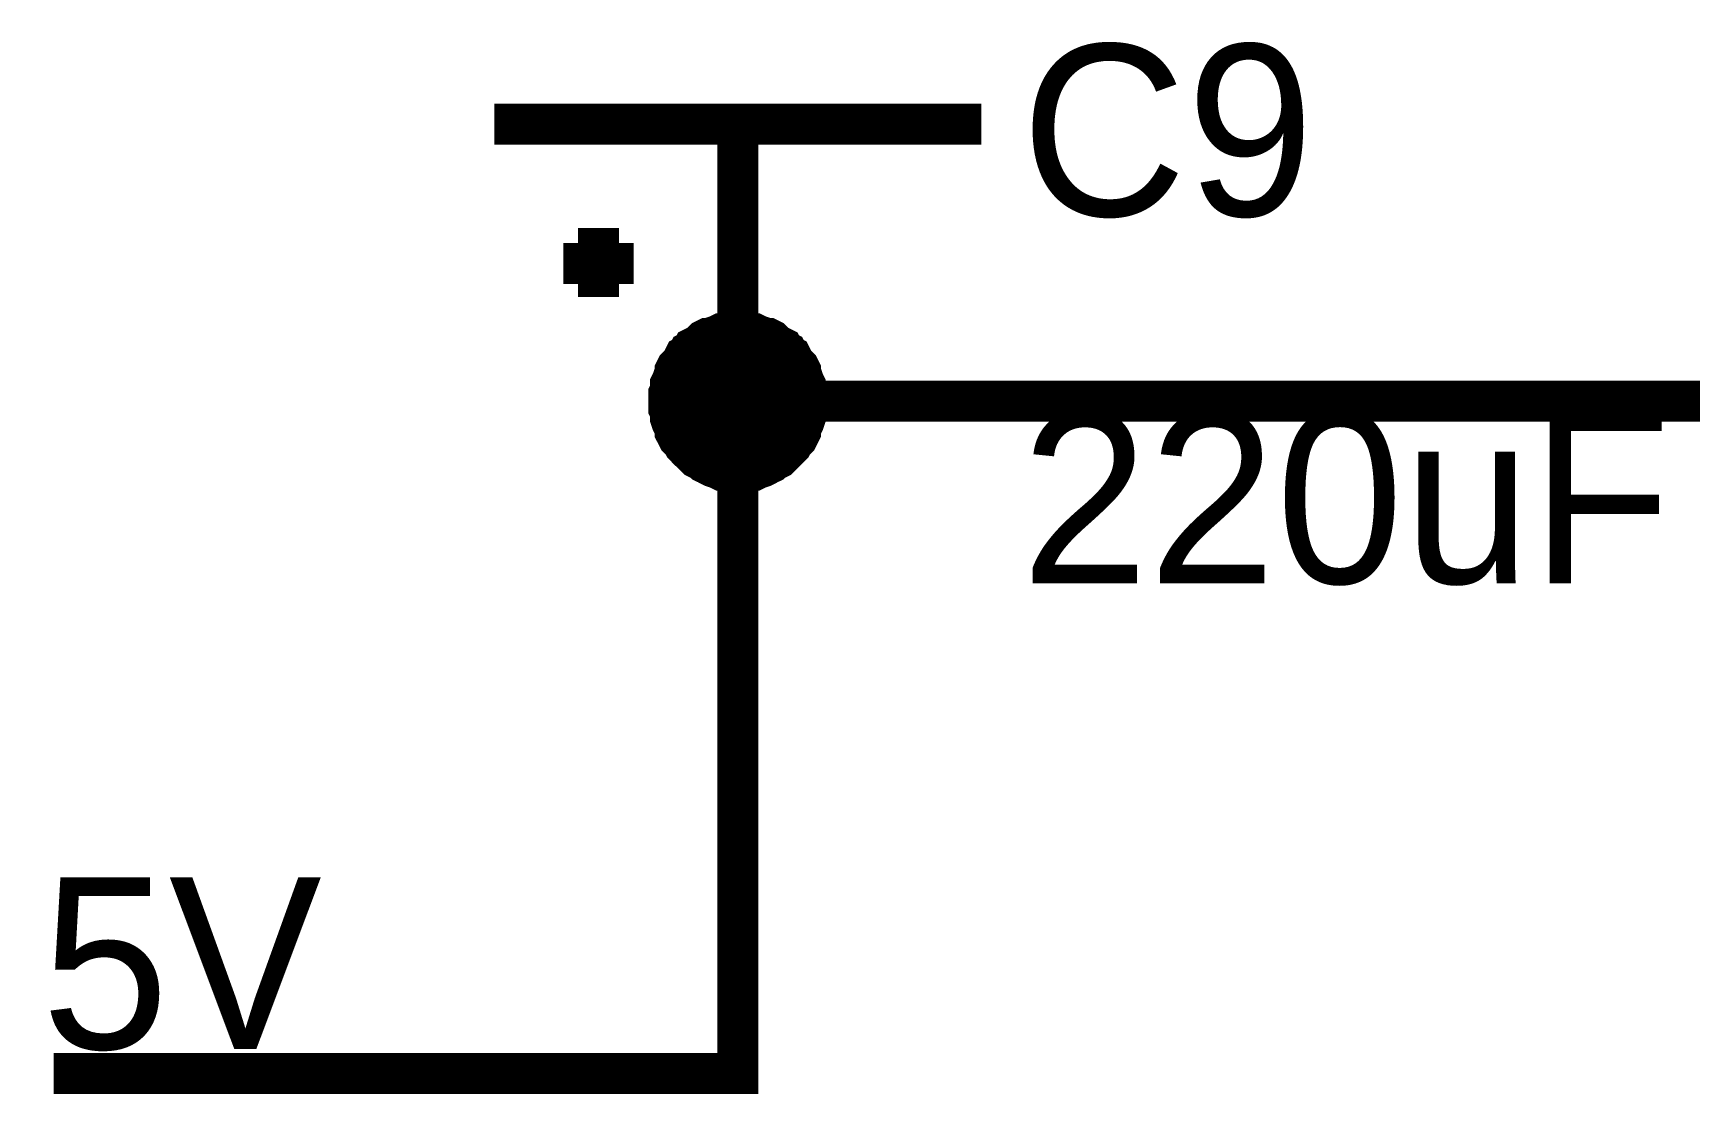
# Model space of a CAD drawing. Header units: millimetres. Extents: x 0 to 13.8, y 0 to 11.8.
# Drawn here: x 4.9154 to 5.3926, y 3.9311 to 4.2366 of the extents above; entities that cross this region are included whole.
import ezdxf

# ---------------------------------------------------------------- set-up
doc = ezdxf.new("R2010")
doc.units = ezdxf.units.MM
doc.header["$MEASUREMENT"] = 0
doc.layers.add('Sheet', color=255, linetype='Continuous')

msp = doc.modelspace()

# ---------------------------------------------------------------- linework, layer by layer
at = {"layer": 'Sheet'}
for points, const_width in [([(6.2993, 4.2307), (5.70884, 4.2307), (5.70884, 4.1306), (5.11837, 4.1306), (5.11837, 3.93701), (4.92126, 3.93701)], 0.0118), ([(5.04826, 4.21041), (5.18849, 4.21041)], 0.0118), ([(5.11837, 4.21041), (5.11837, 4.1306)], 0.0118), ([(5.07825, 4.16058), (5.07825, 4.18043)], 0.0118), ([(5.08839, 4.17028), (5.0681, 4.17028)], 0.0118), ([(5.09853, 4.1306), (5.09853, 4.13148), (5.09853, 4.1328), (5.09897, 4.13368), (5.09897, 4.13456), (5.09897, 4.13545), (5.09941, 4.13633), (5.09985, 4.13765), (5.10029, 4.13853), (5.10029, 4.13941), (5.10074, 4.1403), (5.10118, 4.14074), (5.10206, 4.14162), (5.1025, 4.1425), (5.10294, 4.14338), (5.10382, 4.14382), (5.10426, 4.14471), (5.10515, 4.14515), (5.10559, 4.14603), (5.10647, 4.14647), (5.10735, 4.14691), (5.10823, 4.14779), (5.10867, 4.14823), (5.10956, 4.14867), (5.11044, 4.14867), (5.11132, 4.14912), (5.11264, 4.14956), (5.11352, 4.15), (5.11441, 4.15), (5.11529, 4.15), (5.11617, 4.15044), (5.11749, 4.15044), (5.11837, 4.15044)], 0.0118), ([(5.09853, 4.1306), (5.09853, 4.13148), (5.09853, 4.1328), (5.09897, 4.13368), (5.09897, 4.13456), (5.09897, 4.13545), (5.09941, 4.13633), (5.09985, 4.13765), (5.10029, 4.13853), (5.10029, 4.13941), (5.10074, 4.1403), (5.10118, 4.14074), (5.10206, 4.14162), (5.1025, 4.1425), (5.10294, 4.14338), (5.10382, 4.14382), (5.10426, 4.14471), (5.10515, 4.14515), (5.10559, 4.14603), (5.10647, 4.14647), (5.10735, 4.14691), (5.10823, 4.14779), (5.10867, 4.14823), (5.10956, 4.14867), (5.11044, 4.14867), (5.11132, 4.14912), (5.11264, 4.14956), (5.11352, 4.15), (5.11441, 4.15), (5.11529, 4.15), (5.11617, 4.15044), (5.11749, 4.15044), (5.11837, 4.15044)], 0.0118), ([(5.09853, 4.1306), (5.09853, 4.13148), (5.09853, 4.1328), (5.09897, 4.13368), (5.09897, 4.13456), (5.09897, 4.13545), (5.09941, 4.13633), (5.09985, 4.13765), (5.10029, 4.13853), (5.10029, 4.13941), (5.10074, 4.1403), (5.10118, 4.14074), (5.10206, 4.14162), (5.1025, 4.1425), (5.10294, 4.14338), (5.10382, 4.14382), (5.10426, 4.14471), (5.10515, 4.14515), (5.10559, 4.14603), (5.10647, 4.14647), (5.10735, 4.14691), (5.10823, 4.14779), (5.10867, 4.14823), (5.10956, 4.14867), (5.11044, 4.14867), (5.11132, 4.14912), (5.11264, 4.14956), (5.11352, 4.15), (5.11441, 4.15), (5.11529, 4.15), (5.11617, 4.15044), (5.11749, 4.15044), (5.11837, 4.15044)], 0.0118), ([(5.09853, 4.1306), (5.09853, 4.13148), (5.09853, 4.1328), (5.09897, 4.13368), (5.09897, 4.13456), (5.09897, 4.13545), (5.09941, 4.13633), (5.09985, 4.13765), (5.10029, 4.13853), (5.10029, 4.13941), (5.10074, 4.1403), (5.10118, 4.14074), (5.10206, 4.14162), (5.1025, 4.1425), (5.10294, 4.14338), (5.10382, 4.14382), (5.10426, 4.14471), (5.10515, 4.14515), (5.10559, 4.14603), (5.10647, 4.14647), (5.10735, 4.14691), (5.10823, 4.14779), (5.10867, 4.14823), (5.10956, 4.14867), (5.11044, 4.14867), (5.11132, 4.14912), (5.11264, 4.14956), (5.11352, 4.15), (5.11441, 4.15), (5.11529, 4.15), (5.11617, 4.15044), (5.11749, 4.15044), (5.11837, 4.15044)], 0.0118), ([(5.09853, 4.1306), (5.09853, 4.13148), (5.09853, 4.1328), (5.09897, 4.13368), (5.09897, 4.13456), (5.09897, 4.13545), (5.09941, 4.13633), (5.09985, 4.13765), (5.10029, 4.13853), (5.10029, 4.13941), (5.10074, 4.1403), (5.10118, 4.14074), (5.10206, 4.14162), (5.1025, 4.1425), (5.10294, 4.14338), (5.10382, 4.14382), (5.10426, 4.14471), (5.10515, 4.14515), (5.10559, 4.14603), (5.10647, 4.14647), (5.10735, 4.14691), (5.10823, 4.14779), (5.10867, 4.14823), (5.10956, 4.14867), (5.11044, 4.14867), (5.11132, 4.14912), (5.11264, 4.14956), (5.11352, 4.15), (5.11441, 4.15), (5.11529, 4.15), (5.11617, 4.15044), (5.11749, 4.15044), (5.11837, 4.15044)], 0.0118), ([(5.11837, 4.15044), (5.11837, 4.15044)], 0.0118), ([(5.11837, 4.15044), (5.11926, 4.15044), (5.12058, 4.15044), (5.12146, 4.15), (5.12234, 4.15), (5.12323, 4.15), (5.12411, 4.14956), (5.12543, 4.14912), (5.12631, 4.14867), (5.12719, 4.14867), (5.12808, 4.14823), (5.12852, 4.14779), (5.1294, 4.14691), (5.13028, 4.14647), (5.13116, 4.14603), (5.1316, 4.14515), (5.13249, 4.14471), (5.13293, 4.14382), (5.13381, 4.14338), (5.13425, 4.1425), (5.13469, 4.14162), (5.13557, 4.14074), (5.13601, 4.1403), (5.13645, 4.13941), (5.13645, 4.13853), (5.1369, 4.13765), (5.13734, 4.13633), (5.13778, 4.13545), (5.13778, 4.13456), (5.13778, 4.13368), (5.13822, 4.1328), (5.13822, 4.13148), (5.13822, 4.1306)], 0.0118), ([(5.11837, 4.15044), (5.11837, 4.15044)], 0.0118), ([(5.11837, 4.15044), (5.11926, 4.15044), (5.12058, 4.15044), (5.12146, 4.15), (5.12234, 4.15), (5.12323, 4.15), (5.12411, 4.14956), (5.12543, 4.14912), (5.12631, 4.14867), (5.12719, 4.14867), (5.12808, 4.14823), (5.12852, 4.14779), (5.1294, 4.14691), (5.13028, 4.14647), (5.13116, 4.14603), (5.1316, 4.14515), (5.13249, 4.14471), (5.13293, 4.14382), (5.13381, 4.14338), (5.13425, 4.1425), (5.13469, 4.14162), (5.13557, 4.14074), (5.13601, 4.1403), (5.13645, 4.13941), (5.13645, 4.13853), (5.1369, 4.13765), (5.13734, 4.13633), (5.13778, 4.13545), (5.13778, 4.13456), (5.13778, 4.13368), (5.13822, 4.1328), (5.13822, 4.13148), (5.13822, 4.1306)], 0.0118), ([(5.11837, 4.15044), (5.11837, 4.15044)], 0.0118), ([(5.11837, 4.15044), (5.11926, 4.15044), (5.12058, 4.15044), (5.12146, 4.15), (5.12234, 4.15), (5.12323, 4.15), (5.12411, 4.14956), (5.12543, 4.14912), (5.12631, 4.14867), (5.12719, 4.14867), (5.12808, 4.14823), (5.12852, 4.14779), (5.1294, 4.14691), (5.13028, 4.14647), (5.13116, 4.14603), (5.1316, 4.14515), (5.13249, 4.14471), (5.13293, 4.14382), (5.13381, 4.14338), (5.13425, 4.1425), (5.13469, 4.14162), (5.13557, 4.14074), (5.13601, 4.1403), (5.13645, 4.13941), (5.13645, 4.13853), (5.1369, 4.13765), (5.13734, 4.13633), (5.13778, 4.13545), (5.13778, 4.13456), (5.13778, 4.13368), (5.13822, 4.1328), (5.13822, 4.13148), (5.13822, 4.1306)], 0.0118), ([(5.11837, 4.15044), (5.11837, 4.15044)], 0.0118), ([(5.11837, 4.15044), (5.11926, 4.15044), (5.12058, 4.15044), (5.12146, 4.15), (5.12234, 4.15), (5.12323, 4.15), (5.12411, 4.14956), (5.12543, 4.14912), (5.12631, 4.14867), (5.12719, 4.14867), (5.12808, 4.14823), (5.12852, 4.14779), (5.1294, 4.14691), (5.13028, 4.14647), (5.13116, 4.14603), (5.1316, 4.14515), (5.13249, 4.14471), (5.13293, 4.14382), (5.13381, 4.14338), (5.13425, 4.1425), (5.13469, 4.14162), (5.13557, 4.14074), (5.13601, 4.1403), (5.13645, 4.13941), (5.13645, 4.13853), (5.1369, 4.13765), (5.13734, 4.13633), (5.13778, 4.13545), (5.13778, 4.13456), (5.13778, 4.13368), (5.13822, 4.1328), (5.13822, 4.13148), (5.13822, 4.1306)], 0.0118), ([(5.11837, 4.15044), (5.11837, 4.15044)], 0.0118), ([(5.11837, 4.15044), (5.11926, 4.15044), (5.12058, 4.15044), (5.12146, 4.15), (5.12234, 4.15), (5.12323, 4.15), (5.12411, 4.14956), (5.12543, 4.14912), (5.12631, 4.14867), (5.12719, 4.14867), (5.12808, 4.14823), (5.12852, 4.14779), (5.1294, 4.14691), (5.13028, 4.14647), (5.13116, 4.14603), (5.1316, 4.14515), (5.13249, 4.14471), (5.13293, 4.14382), (5.13381, 4.14338), (5.13425, 4.1425), (5.13469, 4.14162), (5.13557, 4.14074), (5.13601, 4.1403), (5.13645, 4.13941), (5.13645, 4.13853), (5.1369, 4.13765), (5.13734, 4.13633), (5.13778, 4.13545), (5.13778, 4.13456), (5.13778, 4.13368), (5.13822, 4.1328), (5.13822, 4.13148), (5.13822, 4.1306)], 0.0118), ([(5.09853, 4.1306), (5.09853, 4.13148), (5.09853, 4.1328), (5.09897, 4.13368), (5.09897, 4.13456), (5.09897, 4.13545), (5.09941, 4.13633), (5.09985, 4.13765), (5.10029, 4.13853), (5.10029, 4.13941), (5.10074, 4.1403), (5.10118, 4.14074), (5.10206, 4.14162), (5.1025, 4.1425), (5.10294, 4.14338), (5.10382, 4.14382), (5.10426, 4.14471), (5.10515, 4.14515), (5.10559, 4.14603), (5.10647, 4.14647), (5.10735, 4.14691), (5.10823, 4.14779), (5.10867, 4.14823), (5.10956, 4.14867), (5.11044, 4.14867), (5.11132, 4.14912), (5.11264, 4.14956), (5.11352, 4.15), (5.11441, 4.15), (5.11529, 4.15), (5.11617, 4.15044), (5.11749, 4.15044), (5.11837, 4.15044)], 0.0039), ([(5.09853, 4.1306), (5.09853, 4.13148), (5.09853, 4.1328), (5.09897, 4.13368), (5.09897, 4.13456), (5.09897, 4.13545), (5.09941, 4.13633), (5.09985, 4.13765), (5.10029, 4.13853), (5.10029, 4.13941), (5.10074, 4.1403), (5.10118, 4.14074), (5.10206, 4.14162), (5.1025, 4.1425), (5.10294, 4.14338), (5.10382, 4.14382), (5.10426, 4.14471), (5.10515, 4.14515), (5.10559, 4.14603), (5.10647, 4.14647), (5.10735, 4.14691), (5.10823, 4.14779), (5.10867, 4.14823), (5.10956, 4.14867), (5.11044, 4.14867), (5.11132, 4.14912), (5.11264, 4.14956), (5.11352, 4.15), (5.11441, 4.15), (5.11529, 4.15), (5.11617, 4.15044), (5.11749, 4.15044), (5.11837, 4.15044)], 0.0039), ([(5.09853, 4.1306), (5.09853, 4.13148), (5.09853, 4.1328), (5.09897, 4.13368), (5.09897, 4.13456), (5.09897, 4.13545), (5.09941, 4.13633), (5.09985, 4.13765), (5.10029, 4.13853), (5.10029, 4.13941), (5.10074, 4.1403), (5.10118, 4.14074), (5.10206, 4.14162), (5.1025, 4.1425), (5.10294, 4.14338), (5.10382, 4.14382), (5.10426, 4.14471), (5.10515, 4.14515), (5.10559, 4.14603), (5.10647, 4.14647), (5.10735, 4.14691), (5.10823, 4.14779), (5.10867, 4.14823), (5.10956, 4.14867), (5.11044, 4.14867), (5.11132, 4.14912), (5.11264, 4.14956), (5.11352, 4.15), (5.11441, 4.15), (5.11529, 4.15), (5.11617, 4.15044), (5.11749, 4.15044), (5.11837, 4.15044)], 0.0039), ([(5.09853, 4.1306), (5.09853, 4.13148), (5.09853, 4.1328), (5.09897, 4.13368), (5.09897, 4.13456), (5.09897, 4.13545), (5.09941, 4.13633), (5.09985, 4.13765), (5.10029, 4.13853), (5.10029, 4.13941), (5.10074, 4.1403), (5.10118, 4.14074), (5.10206, 4.14162), (5.1025, 4.1425), (5.10294, 4.14338), (5.10382, 4.14382), (5.10426, 4.14471), (5.10515, 4.14515), (5.10559, 4.14603), (5.10647, 4.14647), (5.10735, 4.14691), (5.10823, 4.14779), (5.10867, 4.14823), (5.10956, 4.14867), (5.11044, 4.14867), (5.11132, 4.14912), (5.11264, 4.14956), (5.11352, 4.15), (5.11441, 4.15), (5.11529, 4.15), (5.11617, 4.15044), (5.11749, 4.15044), (5.11837, 4.15044)], 0.0039), ([(5.09853, 4.1306), (5.09853, 4.13148), (5.09853, 4.1328), (5.09897, 4.13368), (5.09897, 4.13456), (5.09897, 4.13545), (5.09941, 4.13633), (5.09985, 4.13765), (5.10029, 4.13853), (5.10029, 4.13941), (5.10074, 4.1403), (5.10118, 4.14074), (5.10206, 4.14162), (5.1025, 4.1425), (5.10294, 4.14338), (5.10382, 4.14382), (5.10426, 4.14471), (5.10515, 4.14515), (5.10559, 4.14603), (5.10647, 4.14647), (5.10735, 4.14691), (5.10823, 4.14779), (5.10867, 4.14823), (5.10956, 4.14867), (5.11044, 4.14867), (5.11132, 4.14912), (5.11264, 4.14956), (5.11352, 4.15), (5.11441, 4.15), (5.11529, 4.15), (5.11617, 4.15044), (5.11749, 4.15044), (5.11837, 4.15044)], 0.0039), ([(5.11837, 4.15044), (5.11837, 4.15044)], 0.0039), ([(5.11837, 4.15044), (5.11926, 4.15044), (5.12058, 4.15044), (5.12146, 4.15), (5.12234, 4.15), (5.12323, 4.15), (5.12411, 4.14956), (5.12543, 4.14912), (5.12631, 4.14867), (5.12719, 4.14867), (5.12808, 4.14823), (5.12852, 4.14779), (5.1294, 4.14691), (5.13028, 4.14647), (5.13116, 4.14603), (5.1316, 4.14515), (5.13249, 4.14471), (5.13293, 4.14382), (5.13381, 4.14338), (5.13425, 4.1425), (5.13469, 4.14162), (5.13557, 4.14074), (5.13601, 4.1403), (5.13645, 4.13941), (5.13645, 4.13853), (5.1369, 4.13765), (5.13734, 4.13633), (5.13778, 4.13545), (5.13778, 4.13456), (5.13778, 4.13368), (5.13822, 4.1328), (5.13822, 4.13148), (5.13822, 4.1306)], 0.0039), ([(5.11837, 4.15044), (5.11837, 4.15044)], 0.0039), ([(5.11837, 4.15044), (5.11926, 4.15044), (5.12058, 4.15044), (5.12146, 4.15), (5.12234, 4.15), (5.12323, 4.15), (5.12411, 4.14956), (5.12543, 4.14912), (5.12631, 4.14867), (5.12719, 4.14867), (5.12808, 4.14823), (5.12852, 4.14779), (5.1294, 4.14691), (5.13028, 4.14647), (5.13116, 4.14603), (5.1316, 4.14515), (5.13249, 4.14471), (5.13293, 4.14382), (5.13381, 4.14338), (5.13425, 4.1425), (5.13469, 4.14162), (5.13557, 4.14074), (5.13601, 4.1403), (5.13645, 4.13941), (5.13645, 4.13853), (5.1369, 4.13765), (5.13734, 4.13633), (5.13778, 4.13545), (5.13778, 4.13456), (5.13778, 4.13368), (5.13822, 4.1328), (5.13822, 4.13148), (5.13822, 4.1306)], 0.0039), ([(5.11837, 4.15044), (5.11837, 4.15044)], 0.0039), ([(5.11837, 4.15044), (5.11926, 4.15044), (5.12058, 4.15044), (5.12146, 4.15), (5.12234, 4.15), (5.12323, 4.15), (5.12411, 4.14956), (5.12543, 4.14912), (5.12631, 4.14867), (5.12719, 4.14867), (5.12808, 4.14823), (5.12852, 4.14779), (5.1294, 4.14691), (5.13028, 4.14647), (5.13116, 4.14603), (5.1316, 4.14515), (5.13249, 4.14471), (5.13293, 4.14382), (5.13381, 4.14338), (5.13425, 4.1425), (5.13469, 4.14162), (5.13557, 4.14074), (5.13601, 4.1403), (5.13645, 4.13941), (5.13645, 4.13853), (5.1369, 4.13765), (5.13734, 4.13633), (5.13778, 4.13545), (5.13778, 4.13456), (5.13778, 4.13368), (5.13822, 4.1328), (5.13822, 4.13148), (5.13822, 4.1306)], 0.0039), ([(5.11837, 4.15044), (5.11837, 4.15044)], 0.0039), ([(5.11837, 4.15044), (5.11926, 4.15044), (5.12058, 4.15044), (5.12146, 4.15), (5.12234, 4.15), (5.12323, 4.15), (5.12411, 4.14956), (5.12543, 4.14912), (5.12631, 4.14867), (5.12719, 4.14867), (5.12808, 4.14823), (5.12852, 4.14779), (5.1294, 4.14691), (5.13028, 4.14647), (5.13116, 4.14603), (5.1316, 4.14515), (5.13249, 4.14471), (5.13293, 4.14382), (5.13381, 4.14338), (5.13425, 4.1425), (5.13469, 4.14162), (5.13557, 4.14074), (5.13601, 4.1403), (5.13645, 4.13941), (5.13645, 4.13853), (5.1369, 4.13765), (5.13734, 4.13633), (5.13778, 4.13545), (5.13778, 4.13456), (5.13778, 4.13368), (5.13822, 4.1328), (5.13822, 4.13148), (5.13822, 4.1306)], 0.0039), ([(5.11837, 4.15044), (5.11837, 4.15044)], 0.0039), ([(5.11837, 4.15044), (5.11926, 4.15044), (5.12058, 4.15044), (5.12146, 4.15), (5.12234, 4.15), (5.12323, 4.15), (5.12411, 4.14956), (5.12543, 4.14912), (5.12631, 4.14867), (5.12719, 4.14867), (5.12808, 4.14823), (5.12852, 4.14779), (5.1294, 4.14691), (5.13028, 4.14647), (5.13116, 4.14603), (5.1316, 4.14515), (5.13249, 4.14471), (5.13293, 4.14382), (5.13381, 4.14338), (5.13425, 4.1425), (5.13469, 4.14162), (5.13557, 4.14074), (5.13601, 4.1403), (5.13645, 4.13941), (5.13645, 4.13853), (5.1369, 4.13765), (5.13734, 4.13633), (5.13778, 4.13545), (5.13778, 4.13456), (5.13778, 4.13368), (5.13822, 4.1328), (5.13822, 4.13148), (5.13822, 4.1306)], 0.0039), ([(5.11837, 4.11031), (5.11749, 4.11031), (5.11617, 4.11031), (5.11529, 4.11075), (5.11441, 4.11075), (5.11352, 4.11075), (5.11264, 4.11119), (5.11132, 4.11163), (5.11044, 4.11207), (5.10956, 4.11252), (5.10867, 4.11296), (5.10823, 4.1134), (5.10735, 4.11384), (5.10647, 4.11428), (5.10559, 4.11516), (5.10515, 4.1156), (5.10426, 4.11648), (5.10382, 4.11692), (5.10294, 4.11781), (5.1025, 4.11869), (5.10206, 4.11913), (5.10118, 4.12001), (5.10074, 4.12089), (5.10029, 4.12178), (5.10029, 4.12266), (5.09985, 4.12354), (5.09941, 4.12442), (5.09897, 4.12574), (5.09897, 4.12663), (5.09897, 4.12751), (5.09853, 4.12839), (5.09853, 4.12971), (5.09853, 4.1306)], 0.0118), ([(5.09853, 4.1306), (5.09853, 4.1306)], 0.0118), ([(5.11837, 4.11031), (5.11749, 4.11031), (5.11617, 4.11031), (5.11529, 4.11075), (5.11441, 4.11075), (5.11352, 4.11075), (5.11264, 4.11119), (5.11132, 4.11163), (5.11044, 4.11207), (5.10956, 4.11252), (5.10867, 4.11296), (5.10823, 4.1134), (5.10735, 4.11384), (5.10647, 4.11428), (5.10559, 4.11516), (5.10515, 4.1156), (5.10426, 4.11648), (5.10382, 4.11692), (5.10294, 4.11781), (5.1025, 4.11869), (5.10206, 4.11913), (5.10118, 4.12001), (5.10074, 4.12089), (5.10029, 4.12178), (5.10029, 4.12266), (5.09985, 4.12354), (5.09941, 4.12442), (5.09897, 4.12574), (5.09897, 4.12663), (5.09897, 4.12751), (5.09853, 4.12839), (5.09853, 4.12971), (5.09853, 4.1306)], 0.0118), ([(5.09853, 4.1306), (5.09853, 4.1306)], 0.0118), ([(5.11837, 4.11031), (5.11749, 4.11031), (5.11617, 4.11031), (5.11529, 4.11075), (5.11441, 4.11075), (5.11352, 4.11075), (5.11264, 4.11119), (5.11132, 4.11163), (5.11044, 4.11207), (5.10956, 4.11252), (5.10867, 4.11296), (5.10823, 4.1134), (5.10735, 4.11384), (5.10647, 4.11428), (5.10559, 4.11516), (5.10515, 4.1156), (5.10426, 4.11648), (5.10382, 4.11692), (5.10294, 4.11781), (5.1025, 4.11869), (5.10206, 4.11913), (5.10118, 4.12001), (5.10074, 4.12089), (5.10029, 4.12178), (5.10029, 4.12266), (5.09985, 4.12354), (5.09941, 4.12442), (5.09897, 4.12574), (5.09897, 4.12663), (5.09897, 4.12751), (5.09853, 4.12839), (5.09853, 4.12971), (5.09853, 4.1306)], 0.0118), ([(5.09853, 4.1306), (5.09853, 4.1306)], 0.0118), ([(5.11837, 4.11031), (5.11749, 4.11031), (5.11617, 4.11031), (5.11529, 4.11075), (5.11441, 4.11075), (5.11352, 4.11075), (5.11264, 4.11119), (5.11132, 4.11163), (5.11044, 4.11207), (5.10956, 4.11252), (5.10867, 4.11296), (5.10823, 4.1134), (5.10735, 4.11384), (5.10647, 4.11428), (5.10559, 4.11516), (5.10515, 4.1156), (5.10426, 4.11648), (5.10382, 4.11692), (5.10294, 4.11781), (5.1025, 4.11869), (5.10206, 4.11913), (5.10118, 4.12001), (5.10074, 4.12089), (5.10029, 4.12178), (5.10029, 4.12266), (5.09985, 4.12354), (5.09941, 4.12442), (5.09897, 4.12574), (5.09897, 4.12663), (5.09897, 4.12751), (5.09853, 4.12839), (5.09853, 4.12971), (5.09853, 4.1306)], 0.0118), ([(5.09853, 4.1306), (5.09853, 4.1306)], 0.0118), ([(5.11837, 4.11031), (5.11749, 4.11031), (5.11617, 4.11031), (5.11529, 4.11075), (5.11441, 4.11075), (5.11352, 4.11075), (5.11264, 4.11119), (5.11132, 4.11163), (5.11044, 4.11207), (5.10956, 4.11252), (5.10867, 4.11296), (5.10823, 4.1134), (5.10735, 4.11384), (5.10647, 4.11428), (5.10559, 4.11516), (5.10515, 4.1156), (5.10426, 4.11648), (5.10382, 4.11692), (5.10294, 4.11781), (5.1025, 4.11869), (5.10206, 4.11913), (5.10118, 4.12001), (5.10074, 4.12089), (5.10029, 4.12178), (5.10029, 4.12266), (5.09985, 4.12354), (5.09941, 4.12442), (5.09897, 4.12574), (5.09897, 4.12663), (5.09897, 4.12751), (5.09853, 4.12839), (5.09853, 4.12971), (5.09853, 4.1306)], 0.0118), ([(5.09853, 4.1306), (5.09853, 4.1306)], 0.0118), ([(5.13822, 4.1306), (5.13822, 4.12971), (5.13822, 4.12839), (5.13778, 4.12751), (5.13778, 4.12663), (5.13778, 4.12574), (5.13734, 4.12442), (5.1369, 4.12354), (5.13645, 4.12266), (5.13645, 4.12178), (5.13601, 4.12089), (5.13557, 4.12001), (5.13469, 4.11913), (5.13425, 4.11869), (5.13381, 4.11781), (5.13293, 4.11692), (5.13249, 4.11648), (5.1316, 4.1156), (5.13116, 4.11516), (5.13028, 4.11428), (5.1294, 4.11384), (5.12852, 4.1134), (5.12808, 4.11296), (5.12719, 4.11252), (5.12631, 4.11207), (5.12543, 4.11163), (5.12411, 4.11119), (5.12323, 4.11075), (5.12234, 4.11075), (5.12146, 4.11075), (5.12058, 4.11031), (5.11926, 4.11031), (5.11837, 4.11031)], 0.0118), ([(5.13822, 4.1306), (5.13822, 4.12971), (5.13822, 4.12839), (5.13778, 4.12751), (5.13778, 4.12663), (5.13778, 4.12574), (5.13734, 4.12442), (5.1369, 4.12354), (5.13645, 4.12266), (5.13645, 4.12178), (5.13601, 4.12089), (5.13557, 4.12001), (5.13469, 4.11913), (5.13425, 4.11869), (5.13381, 4.11781), (5.13293, 4.11692), (5.13249, 4.11648), (5.1316, 4.1156), (5.13116, 4.11516), (5.13028, 4.11428), (5.1294, 4.11384), (5.12852, 4.1134), (5.12808, 4.11296), (5.12719, 4.11252), (5.12631, 4.11207), (5.12543, 4.11163), (5.12411, 4.11119), (5.12323, 4.11075), (5.12234, 4.11075), (5.12146, 4.11075), (5.12058, 4.11031), (5.11926, 4.11031), (5.11837, 4.11031)], 0.0118), ([(5.13822, 4.1306), (5.13822, 4.12971), (5.13822, 4.12839), (5.13778, 4.12751), (5.13778, 4.12663), (5.13778, 4.12574), (5.13734, 4.12442), (5.1369, 4.12354), (5.13645, 4.12266), (5.13645, 4.12178), (5.13601, 4.12089), (5.13557, 4.12001), (5.13469, 4.11913), (5.13425, 4.11869), (5.13381, 4.11781), (5.13293, 4.11692), (5.13249, 4.11648), (5.1316, 4.1156), (5.13116, 4.11516), (5.13028, 4.11428), (5.1294, 4.11384), (5.12852, 4.1134), (5.12808, 4.11296), (5.12719, 4.11252), (5.12631, 4.11207), (5.12543, 4.11163), (5.12411, 4.11119), (5.12323, 4.11075), (5.12234, 4.11075), (5.12146, 4.11075), (5.12058, 4.11031), (5.11926, 4.11031), (5.11837, 4.11031)], 0.0118), ([(5.13822, 4.1306), (5.13822, 4.12971), (5.13822, 4.12839), (5.13778, 4.12751), (5.13778, 4.12663), (5.13778, 4.12574), (5.13734, 4.12442), (5.1369, 4.12354), (5.13645, 4.12266), (5.13645, 4.12178), (5.13601, 4.12089), (5.13557, 4.12001), (5.13469, 4.11913), (5.13425, 4.11869), (5.13381, 4.11781), (5.13293, 4.11692), (5.13249, 4.11648), (5.1316, 4.1156), (5.13116, 4.11516), (5.13028, 4.11428), (5.1294, 4.11384), (5.12852, 4.1134), (5.12808, 4.11296), (5.12719, 4.11252), (5.12631, 4.11207), (5.12543, 4.11163), (5.12411, 4.11119), (5.12323, 4.11075), (5.12234, 4.11075), (5.12146, 4.11075), (5.12058, 4.11031), (5.11926, 4.11031), (5.11837, 4.11031)], 0.0118), ([(5.13822, 4.1306), (5.13822, 4.12971), (5.13822, 4.12839), (5.13778, 4.12751), (5.13778, 4.12663), (5.13778, 4.12574), (5.13734, 4.12442), (5.1369, 4.12354), (5.13645, 4.12266), (5.13645, 4.12178), (5.13601, 4.12089), (5.13557, 4.12001), (5.13469, 4.11913), (5.13425, 4.11869), (5.13381, 4.11781), (5.13293, 4.11692), (5.13249, 4.11648), (5.1316, 4.1156), (5.13116, 4.11516), (5.13028, 4.11428), (5.1294, 4.11384), (5.12852, 4.1134), (5.12808, 4.11296), (5.12719, 4.11252), (5.12631, 4.11207), (5.12543, 4.11163), (5.12411, 4.11119), (5.12323, 4.11075), (5.12234, 4.11075), (5.12146, 4.11075), (5.12058, 4.11031), (5.11926, 4.11031), (5.11837, 4.11031)], 0.0118), ([(5.13822, 4.1306), (5.13822, 4.1306), (5.13822, 4.1306), (5.13822, 4.1306), (5.13822, 4.1306), (5.13822, 4.1306), (5.13822, 4.1306), (5.13822, 4.1306), (5.13822, 4.1306), (5.13822, 4.1306), (5.13822, 4.1306), (5.13822, 4.1306), (5.13822, 4.1306), (5.13822, 4.1306), (5.13822, 4.1306), (5.13822, 4.1306), (5.13822, 4.1306), (5.13822, 4.1306), (5.13822, 4.1306), (5.13822, 4.1306), (5.13822, 4.1306), (5.13822, 4.1306), (5.13822, 4.1306), (5.13822, 4.1306), (5.13822, 4.1306), (5.13822, 4.1306), (5.13822, 4.1306), (5.13822, 4.1306), (5.13822, 4.1306), (5.13822, 4.1306), (5.13822, 4.1306), (5.13822, 4.1306), (5.13822, 4.1306)], 0.0118), ([(5.13822, 4.1306), (5.13822, 4.1306)], 0.0118), ([(5.13822, 4.1306), (5.13822, 4.1306), (5.13822, 4.1306), (5.13822, 4.1306), (5.13822, 4.1306), (5.13822, 4.1306), (5.13822, 4.1306), (5.13822, 4.1306), (5.13822, 4.1306), (5.13822, 4.1306), (5.13822, 4.1306), (5.13822, 4.1306), (5.13822, 4.1306), (5.13822, 4.1306), (5.13822, 4.1306), (5.13822, 4.1306), (5.13822, 4.1306), (5.13822, 4.1306), (5.13822, 4.1306), (5.13822, 4.1306), (5.13822, 4.1306), (5.13822, 4.1306), (5.13822, 4.1306), (5.13822, 4.1306), (5.13822, 4.1306), (5.13822, 4.1306), (5.13822, 4.1306), (5.13822, 4.1306), (5.13822, 4.1306), (5.13822, 4.1306), (5.13822, 4.1306), (5.13822, 4.1306), (5.13822, 4.1306)], 0.0118), ([(5.13822, 4.1306), (5.13822, 4.1306)], 0.0118), ([(5.13822, 4.1306), (5.13822, 4.1306), (5.13822, 4.1306), (5.13822, 4.1306), (5.13822, 4.1306), (5.13822, 4.1306), (5.13822, 4.1306), (5.13822, 4.1306), (5.13822, 4.1306), (5.13822, 4.1306), (5.13822, 4.1306), (5.13822, 4.1306), (5.13822, 4.1306), (5.13822, 4.1306), (5.13822, 4.1306), (5.13822, 4.1306), (5.13822, 4.1306), (5.13822, 4.1306), (5.13822, 4.1306), (5.13822, 4.1306), (5.13822, 4.1306), (5.13822, 4.1306), (5.13822, 4.1306), (5.13822, 4.1306), (5.13822, 4.1306), (5.13822, 4.1306), (5.13822, 4.1306), (5.13822, 4.1306), (5.13822, 4.1306), (5.13822, 4.1306), (5.13822, 4.1306), (5.13822, 4.1306), (5.13822, 4.1306)], 0.0118), ([(5.13822, 4.1306), (5.13822, 4.1306)], 0.0118), ([(5.13822, 4.1306), (5.13822, 4.1306), (5.13822, 4.1306), (5.13822, 4.1306), (5.13822, 4.1306), (5.13822, 4.1306), (5.13822, 4.1306), (5.13822, 4.1306), (5.13822, 4.1306), (5.13822, 4.1306), (5.13822, 4.1306), (5.13822, 4.1306), (5.13822, 4.1306), (5.13822, 4.1306), (5.13822, 4.1306), (5.13822, 4.1306), (5.13822, 4.1306), (5.13822, 4.1306), (5.13822, 4.1306), (5.13822, 4.1306), (5.13822, 4.1306), (5.13822, 4.1306), (5.13822, 4.1306), (5.13822, 4.1306), (5.13822, 4.1306), (5.13822, 4.1306), (5.13822, 4.1306), (5.13822, 4.1306), (5.13822, 4.1306), (5.13822, 4.1306), (5.13822, 4.1306), (5.13822, 4.1306), (5.13822, 4.1306)], 0.0118), ([(5.13822, 4.1306), (5.13822, 4.1306)], 0.0118), ([(5.13822, 4.1306), (5.13822, 4.1306), (5.13822, 4.1306), (5.13822, 4.1306), (5.13822, 4.1306), (5.13822, 4.1306), (5.13822, 4.1306), (5.13822, 4.1306), (5.13822, 4.1306), (5.13822, 4.1306), (5.13822, 4.1306), (5.13822, 4.1306), (5.13822, 4.1306), (5.13822, 4.1306), (5.13822, 4.1306), (5.13822, 4.1306), (5.13822, 4.1306), (5.13822, 4.1306), (5.13822, 4.1306), (5.13822, 4.1306), (5.13822, 4.1306), (5.13822, 4.1306), (5.13822, 4.1306), (5.13822, 4.1306), (5.13822, 4.1306), (5.13822, 4.1306), (5.13822, 4.1306), (5.13822, 4.1306), (5.13822, 4.1306), (5.13822, 4.1306), (5.13822, 4.1306), (5.13822, 4.1306), (5.13822, 4.1306)], 0.0118), ([(5.13822, 4.1306), (5.13822, 4.1306)], 0.0118), ([(5.11837, 4.11031), (5.11749, 4.11031), (5.11617, 4.11031), (5.11529, 4.11075), (5.11441, 4.11075), (5.11352, 4.11075), (5.11264, 4.11119), (5.11132, 4.11163), (5.11044, 4.11207), (5.10956, 4.11252), (5.10867, 4.11296), (5.10823, 4.1134), (5.10735, 4.11384), (5.10647, 4.11428), (5.10559, 4.11516), (5.10515, 4.1156), (5.10426, 4.11648), (5.10382, 4.11692), (5.10294, 4.11781), (5.1025, 4.11869), (5.10206, 4.11913), (5.10118, 4.12001), (5.10074, 4.12089), (5.10029, 4.12178), (5.10029, 4.12266), (5.09985, 4.12354), (5.09941, 4.12442), (5.09897, 4.12574), (5.09897, 4.12663), (5.09897, 4.12751), (5.09853, 4.12839), (5.09853, 4.12971), (5.09853, 4.1306)], 0.0039), ([(5.09853, 4.1306), (5.09853, 4.1306)], 0.0039), ([(5.11837, 4.11031), (5.11749, 4.11031), (5.11617, 4.11031), (5.11529, 4.11075), (5.11441, 4.11075), (5.11352, 4.11075), (5.11264, 4.11119), (5.11132, 4.11163), (5.11044, 4.11207), (5.10956, 4.11252), (5.10867, 4.11296), (5.10823, 4.1134), (5.10735, 4.11384), (5.10647, 4.11428), (5.10559, 4.11516), (5.10515, 4.1156), (5.10426, 4.11648), (5.10382, 4.11692), (5.10294, 4.11781), (5.1025, 4.11869), (5.10206, 4.11913), (5.10118, 4.12001), (5.10074, 4.12089), (5.10029, 4.12178), (5.10029, 4.12266), (5.09985, 4.12354), (5.09941, 4.12442), (5.09897, 4.12574), (5.09897, 4.12663), (5.09897, 4.12751), (5.09853, 4.12839), (5.09853, 4.12971), (5.09853, 4.1306)], 0.0039), ([(5.09853, 4.1306), (5.09853, 4.1306)], 0.0039), ([(5.11837, 4.11031), (5.11749, 4.11031), (5.11617, 4.11031), (5.11529, 4.11075), (5.11441, 4.11075), (5.11352, 4.11075), (5.11264, 4.11119), (5.11132, 4.11163), (5.11044, 4.11207), (5.10956, 4.11252), (5.10867, 4.11296), (5.10823, 4.1134), (5.10735, 4.11384), (5.10647, 4.11428), (5.10559, 4.11516), (5.10515, 4.1156), (5.10426, 4.11648), (5.10382, 4.11692), (5.10294, 4.11781), (5.1025, 4.11869), (5.10206, 4.11913), (5.10118, 4.12001), (5.10074, 4.12089), (5.10029, 4.12178), (5.10029, 4.12266), (5.09985, 4.12354), (5.09941, 4.12442), (5.09897, 4.12574), (5.09897, 4.12663), (5.09897, 4.12751), (5.09853, 4.12839), (5.09853, 4.12971), (5.09853, 4.1306)], 0.0039), ([(5.09853, 4.1306), (5.09853, 4.1306)], 0.0039), ([(5.11837, 4.11031), (5.11749, 4.11031), (5.11617, 4.11031), (5.11529, 4.11075), (5.11441, 4.11075), (5.11352, 4.11075), (5.11264, 4.11119), (5.11132, 4.11163), (5.11044, 4.11207), (5.10956, 4.11252), (5.10867, 4.11296), (5.10823, 4.1134), (5.10735, 4.11384), (5.10647, 4.11428), (5.10559, 4.11516), (5.10515, 4.1156), (5.10426, 4.11648), (5.10382, 4.11692), (5.10294, 4.11781), (5.1025, 4.11869), (5.10206, 4.11913), (5.10118, 4.12001), (5.10074, 4.12089), (5.10029, 4.12178), (5.10029, 4.12266), (5.09985, 4.12354), (5.09941, 4.12442), (5.09897, 4.12574), (5.09897, 4.12663), (5.09897, 4.12751), (5.09853, 4.12839), (5.09853, 4.12971), (5.09853, 4.1306)], 0.0039), ([(5.09853, 4.1306), (5.09853, 4.1306)], 0.0039), ([(5.11837, 4.11031), (5.11749, 4.11031), (5.11617, 4.11031), (5.11529, 4.11075), (5.11441, 4.11075), (5.11352, 4.11075), (5.11264, 4.11119), (5.11132, 4.11163), (5.11044, 4.11207), (5.10956, 4.11252), (5.10867, 4.11296), (5.10823, 4.1134), (5.10735, 4.11384), (5.10647, 4.11428), (5.10559, 4.11516), (5.10515, 4.1156), (5.10426, 4.11648), (5.10382, 4.11692), (5.10294, 4.11781), (5.1025, 4.11869), (5.10206, 4.11913), (5.10118, 4.12001), (5.10074, 4.12089), (5.10029, 4.12178), (5.10029, 4.12266), (5.09985, 4.12354), (5.09941, 4.12442), (5.09897, 4.12574), (5.09897, 4.12663), (5.09897, 4.12751), (5.09853, 4.12839), (5.09853, 4.12971), (5.09853, 4.1306)], 0.0039), ([(5.09853, 4.1306), (5.09853, 4.1306)], 0.0039), ([(5.13822, 4.1306), (5.13822, 4.12971), (5.13822, 4.12839), (5.13778, 4.12751), (5.13778, 4.12663), (5.13778, 4.12574), (5.13734, 4.12442), (5.1369, 4.12354), (5.13645, 4.12266), (5.13645, 4.12178), (5.13601, 4.12089), (5.13557, 4.12001), (5.13469, 4.11913), (5.13425, 4.11869), (5.13381, 4.11781), (5.13293, 4.11692), (5.13249, 4.11648), (5.1316, 4.1156), (5.13116, 4.11516), (5.13028, 4.11428), (5.1294, 4.11384), (5.12852, 4.1134), (5.12808, 4.11296), (5.12719, 4.11252), (5.12631, 4.11207), (5.12543, 4.11163), (5.12411, 4.11119), (5.12323, 4.11075), (5.12234, 4.11075), (5.12146, 4.11075), (5.12058, 4.11031), (5.11926, 4.11031), (5.11837, 4.11031)], 0.0039), ([(5.13822, 4.1306), (5.13822, 4.12971), (5.13822, 4.12839), (5.13778, 4.12751), (5.13778, 4.12663), (5.13778, 4.12574), (5.13734, 4.12442), (5.1369, 4.12354), (5.13645, 4.12266), (5.13645, 4.12178), (5.13601, 4.12089), (5.13557, 4.12001), (5.13469, 4.11913), (5.13425, 4.11869), (5.13381, 4.11781), (5.13293, 4.11692), (5.13249, 4.11648), (5.1316, 4.1156), (5.13116, 4.11516), (5.13028, 4.11428), (5.1294, 4.11384), (5.12852, 4.1134), (5.12808, 4.11296), (5.12719, 4.11252), (5.12631, 4.11207), (5.12543, 4.11163), (5.12411, 4.11119), (5.12323, 4.11075), (5.12234, 4.11075), (5.12146, 4.11075), (5.12058, 4.11031), (5.11926, 4.11031), (5.11837, 4.11031)], 0.0039), ([(5.13822, 4.1306), (5.13822, 4.12971), (5.13822, 4.12839), (5.13778, 4.12751), (5.13778, 4.12663), (5.13778, 4.12574), (5.13734, 4.12442), (5.1369, 4.12354), (5.13645, 4.12266), (5.13645, 4.12178), (5.13601, 4.12089), (5.13557, 4.12001), (5.13469, 4.11913), (5.13425, 4.11869), (5.13381, 4.11781), (5.13293, 4.11692), (5.13249, 4.11648), (5.1316, 4.1156), (5.13116, 4.11516), (5.13028, 4.11428), (5.1294, 4.11384), (5.12852, 4.1134), (5.12808, 4.11296), (5.12719, 4.11252), (5.12631, 4.11207), (5.12543, 4.11163), (5.12411, 4.11119), (5.12323, 4.11075), (5.12234, 4.11075), (5.12146, 4.11075), (5.12058, 4.11031), (5.11926, 4.11031), (5.11837, 4.11031)], 0.0039), ([(5.13822, 4.1306), (5.13822, 4.12971), (5.13822, 4.12839), (5.13778, 4.12751), (5.13778, 4.12663), (5.13778, 4.12574), (5.13734, 4.12442), (5.1369, 4.12354), (5.13645, 4.12266), (5.13645, 4.12178), (5.13601, 4.12089), (5.13557, 4.12001), (5.13469, 4.11913), (5.13425, 4.11869), (5.13381, 4.11781), (5.13293, 4.11692), (5.13249, 4.11648), (5.1316, 4.1156), (5.13116, 4.11516), (5.13028, 4.11428), (5.1294, 4.11384), (5.12852, 4.1134), (5.12808, 4.11296), (5.12719, 4.11252), (5.12631, 4.11207), (5.12543, 4.11163), (5.12411, 4.11119), (5.12323, 4.11075), (5.12234, 4.11075), (5.12146, 4.11075), (5.12058, 4.11031), (5.11926, 4.11031), (5.11837, 4.11031)], 0.0039), ([(5.13822, 4.1306), (5.13822, 4.12971), (5.13822, 4.12839), (5.13778, 4.12751), (5.13778, 4.12663), (5.13778, 4.12574), (5.13734, 4.12442), (5.1369, 4.12354), (5.13645, 4.12266), (5.13645, 4.12178), (5.13601, 4.12089), (5.13557, 4.12001), (5.13469, 4.11913), (5.13425, 4.11869), (5.13381, 4.11781), (5.13293, 4.11692), (5.13249, 4.11648), (5.1316, 4.1156), (5.13116, 4.11516), (5.13028, 4.11428), (5.1294, 4.11384), (5.12852, 4.1134), (5.12808, 4.11296), (5.12719, 4.11252), (5.12631, 4.11207), (5.12543, 4.11163), (5.12411, 4.11119), (5.12323, 4.11075), (5.12234, 4.11075), (5.12146, 4.11075), (5.12058, 4.11031), (5.11926, 4.11031), (5.11837, 4.11031)], 0.0039), ([(5.13822, 4.1306), (5.13822, 4.1306), (5.13822, 4.1306), (5.13822, 4.1306), (5.13822, 4.1306), (5.13822, 4.1306), (5.13822, 4.1306), (5.13822, 4.1306), (5.13822, 4.1306), (5.13822, 4.1306), (5.13822, 4.1306), (5.13822, 4.1306), (5.13822, 4.1306), (5.13822, 4.1306), (5.13822, 4.1306), (5.13822, 4.1306), (5.13822, 4.1306), (5.13822, 4.1306), (5.13822, 4.1306), (5.13822, 4.1306), (5.13822, 4.1306), (5.13822, 4.1306), (5.13822, 4.1306), (5.13822, 4.1306), (5.13822, 4.1306), (5.13822, 4.1306), (5.13822, 4.1306), (5.13822, 4.1306), (5.13822, 4.1306), (5.13822, 4.1306), (5.13822, 4.1306), (5.13822, 4.1306), (5.13822, 4.1306)], 0.0039), ([(5.13822, 4.1306), (5.13822, 4.1306)], 0.0039), ([(5.13822, 4.1306), (5.13822, 4.1306), (5.13822, 4.1306), (5.13822, 4.1306), (5.13822, 4.1306), (5.13822, 4.1306), (5.13822, 4.1306), (5.13822, 4.1306), (5.13822, 4.1306), (5.13822, 4.1306), (5.13822, 4.1306), (5.13822, 4.1306), (5.13822, 4.1306), (5.13822, 4.1306), (5.13822, 4.1306), (5.13822, 4.1306), (5.13822, 4.1306), (5.13822, 4.1306), (5.13822, 4.1306), (5.13822, 4.1306), (5.13822, 4.1306), (5.13822, 4.1306), (5.13822, 4.1306), (5.13822, 4.1306), (5.13822, 4.1306), (5.13822, 4.1306), (5.13822, 4.1306), (5.13822, 4.1306), (5.13822, 4.1306), (5.13822, 4.1306), (5.13822, 4.1306), (5.13822, 4.1306), (5.13822, 4.1306)], 0.0039), ([(5.13822, 4.1306), (5.13822, 4.1306)], 0.0039), ([(5.13822, 4.1306), (5.13822, 4.1306), (5.13822, 4.1306), (5.13822, 4.1306), (5.13822, 4.1306), (5.13822, 4.1306), (5.13822, 4.1306), (5.13822, 4.1306), (5.13822, 4.1306), (5.13822, 4.1306), (5.13822, 4.1306), (5.13822, 4.1306), (5.13822, 4.1306), (5.13822, 4.1306), (5.13822, 4.1306), (5.13822, 4.1306), (5.13822, 4.1306), (5.13822, 4.1306), (5.13822, 4.1306), (5.13822, 4.1306), (5.13822, 4.1306), (5.13822, 4.1306), (5.13822, 4.1306), (5.13822, 4.1306), (5.13822, 4.1306), (5.13822, 4.1306), (5.13822, 4.1306), (5.13822, 4.1306), (5.13822, 4.1306), (5.13822, 4.1306), (5.13822, 4.1306), (5.13822, 4.1306), (5.13822, 4.1306)], 0.0039), ([(5.13822, 4.1306), (5.13822, 4.1306)], 0.0039), ([(5.13822, 4.1306), (5.13822, 4.1306), (5.13822, 4.1306), (5.13822, 4.1306), (5.13822, 4.1306), (5.13822, 4.1306), (5.13822, 4.1306), (5.13822, 4.1306), (5.13822, 4.1306), (5.13822, 4.1306), (5.13822, 4.1306), (5.13822, 4.1306), (5.13822, 4.1306), (5.13822, 4.1306), (5.13822, 4.1306), (5.13822, 4.1306), (5.13822, 4.1306), (5.13822, 4.1306), (5.13822, 4.1306), (5.13822, 4.1306), (5.13822, 4.1306), (5.13822, 4.1306), (5.13822, 4.1306), (5.13822, 4.1306), (5.13822, 4.1306), (5.13822, 4.1306), (5.13822, 4.1306), (5.13822, 4.1306), (5.13822, 4.1306), (5.13822, 4.1306), (5.13822, 4.1306), (5.13822, 4.1306), (5.13822, 4.1306)], 0.0039), ([(5.13822, 4.1306), (5.13822, 4.1306)], 0.0039), ([(5.13822, 4.1306), (5.13822, 4.1306), (5.13822, 4.1306), (5.13822, 4.1306), (5.13822, 4.1306), (5.13822, 4.1306), (5.13822, 4.1306), (5.13822, 4.1306), (5.13822, 4.1306), (5.13822, 4.1306), (5.13822, 4.1306), (5.13822, 4.1306), (5.13822, 4.1306), (5.13822, 4.1306), (5.13822, 4.1306), (5.13822, 4.1306), (5.13822, 4.1306), (5.13822, 4.1306), (5.13822, 4.1306), (5.13822, 4.1306), (5.13822, 4.1306), (5.13822, 4.1306), (5.13822, 4.1306), (5.13822, 4.1306), (5.13822, 4.1306), (5.13822, 4.1306), (5.13822, 4.1306), (5.13822, 4.1306), (5.13822, 4.1306), (5.13822, 4.1306), (5.13822, 4.1306), (5.13822, 4.1306), (5.13822, 4.1306)], 0.0039), ([(5.13822, 4.1306), (5.13822, 4.1306)], 0.0039)]:
    msp.add_lwpolyline(points, dxfattribs=dict(at, const_width=const_width))
at = {"layer": 'Sheet', "const_width": 0.02}
msp.add_lwpolyline([(5.10811, 4.13071, 1), (5.12811, 4.13071, 1)], format="xyb", close=True, dxfattribs=at)

# ---------------------------------------------------------------- texts
at = {"layer": 'Sheet'}
for s, p in [('C9', (5.19995, 4.18395)), ('220uF', (5.19995, 4.07812)), ('5V', (4.91773, 3.94406))]:
    msp.add_text(s, height=0.049389, dxfattribs=at).set_placement(p)

doc.saveas('drawing.dxf')
